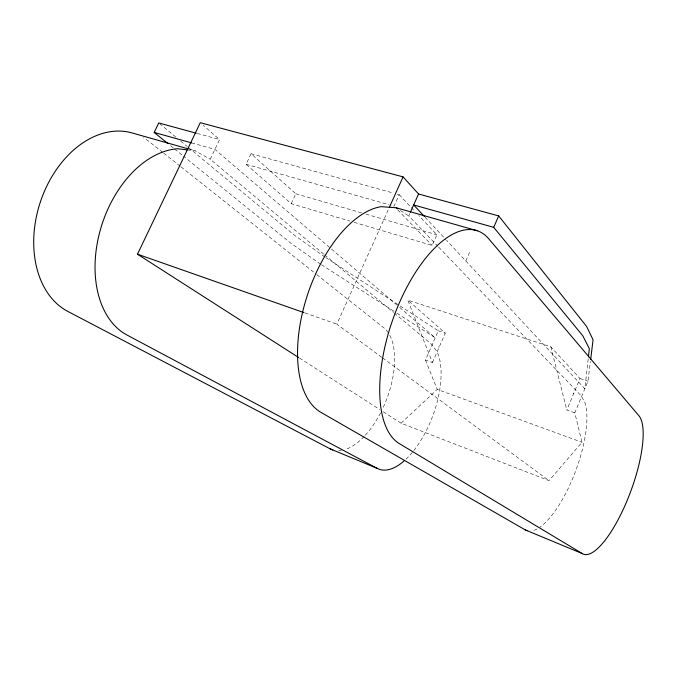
<?xml version="1.0" encoding="UTF-8"?>
<svg xmlns="http://www.w3.org/2000/svg" width="677" height="677" viewBox="0 0 677 677"><rect width="100%" height="100%" fill="white"/><g stroke="black" fill="none" stroke-linecap="round" stroke-linejoin="round"><path stroke-width="0.51" stroke-dasharray="3.38 2.54" d="M588.186 358.988L584.835 388.767L446.524 240.242M383.241 411.768L401.046 423.184L549.03 480.662L581.983 442.293L574.798 412.826L587.974 381.227L590.395 361.552M574.798 412.826L566.818 410L579.977 378.536L550.858 346.852L407.774 300.089L432.451 362.542L425.461 360.079L438.264 330.799L325.815 257.607M465.81 260.95L470.16 251.032M432.451 362.542L445.271 333.16L407.774 300.089M354.096 222.31L432.146 245.455L436.868 234.775L418.767 215.514M437.985 246.42L408.756 215.929L409.983 213.187M381.82 357.329L336.841 324.148L388.962 208.237M397.179 194.147L399.21 194.705L394.073 206.138L390.02 204.996M291.245 203.667L295.824 193.766L251.057 153.747L246.098 164.291L291.245 203.667L350.034 221.108M323.733 254.129L210.251 159.247L219.576 139.58L203.362 125.406M401.046 423.184L437.249 389.41L581.983 442.293M187.292 149.888L195.179 150.819L210.251 159.247M197.278 133.479L219.576 139.58M251.057 153.747L393.125 193.021M191.633 142.898L214.922 149.405L396.764 304.904M246.098 164.291L389.013 204.708M189.154 149.109L195.179 150.819M295.824 193.766L361.78 212.942M365.842 214.118L436.868 234.775M438.264 330.799L445.271 333.16M579.977 378.536L587.974 381.227M304.938 312.952L336.841 324.148M299.539 358.108L379.679 409.483M320.543 264.14L290.822 243.17L183.628 156.302M321.431 264.707L396.104 312.664M396.993 313.231L435.209 337.781L397.56 305.581M324.926 257.023L294.47 235.241L188.003 147.154M400.42 210.496L408.756 215.929M382.674 357.955L549.03 480.662M162.827 152.435L149.592 141.925A95.178 67.979 -72.2 0 0 143.482 137.753M163.656 153.095L180.209 166.229M181.038 166.889L315.947 273.957M316.768 274.608L383.808 327.812A66.566 33.258 -69.2 0 1 388.75 333.49M170.536 145.69L173.811 148.339M174.632 149.008L182.815 155.634M159.56 123.62L175.817 137.067M180.691 141.104L187.19 146.477M324.545 254.806L393.439 312.402M394.251 313.087L431.537 344.255L437.029 351.668A68.157 31.489 -69.3 0 1 413.655 450.73M397.737 209.921L432.146 245.455M438.721 247.181L581.221 395.825L585.114 403.077A73.15 25.159 -69.6 0 1 576.229 469.406A73.15 25.159 -69.6 0 1 539.789 527.256M399.21 194.705L415.145 211.656M425.097 217.232L445.813 239.472M438.535 346.666L439.06 347.386M573.224 393.066L573.605 393.769M425.461 360.079L437.249 389.41M550.858 346.852L566.818 410M537.064 528.957A73.15 25.159 -69.6 0 1 531.91 530.886M412.344 452.354A68.157 31.489 -69.3 0 1 405.548 459.607M389.766 335.259A66.566 33.258 -69.2 0 1 382.378 409.221M380.55 412.902A66.566 33.258 -69.2 0 1 364.878 435.717M364.133 436.504A66.566 33.258 -69.2 0 1 345.253 449.536M341.403 450.484A66.566 33.258 -69.2 0 1 338.618 450.738"/><path stroke-width="1.02" d="M588.415 356.931L589.337 348.714L582.787 335.775L493.702 227.328L413.664 204.953L424.377 216.462M590.649 359.479L593.069 339.803L586.671 326.542L498.678 215.921L418.555 194.003L403.06 176.883L200.274 122.698L137.49 254.205L298.65 357.532M493.702 227.328L498.678 215.921M410.389 212.273L418.555 194.003M389.393 207.28L403.06 176.883M168.082 143.702L154.17 132.43L158.748 122.943L196.262 133.208M477.48 230.789L396.248 207.78L381.033 206.671A109.242 56.123 -71.3 0 0 305.344 301.79A109.242 56.123 -71.3 0 0 320.966 412.369L525.284 529.913A73.15 25.159 -69.6 0 0 527.011 530.675M187.292 149.888L177.696 148.745A98.461 65.711 -71.9 0 0 100.018 231.026A98.461 65.711 -71.9 0 0 126.937 334.988L377.233 468.399A68.157 31.489 -69.3 0 0 404.177 460.842M154.17 132.43L191.633 142.898M188.147 148.83L133.894 133.462A95.178 67.979 -72.2 0 0 41.889 197.625A95.178 67.979 -72.2 0 0 67.818 311.412L330.088 448.817A66.566 33.258 -69.2 0 0 332.771 449.934M137.49 254.205L303.948 312.605M330.088 448.817L377.233 468.399M525.284 529.913L582.389 553.642A75.071 22.4 -69.6 0 0 627.621 499.355A75.071 22.4 -69.6 0 0 638.86 415.678L488.718 238.761A113.601 51.308 -71.1 0 0 399.438 302.678A113.601 51.308 -71.1 0 0 399.371 443.638L582.389 553.642M396.248 207.78L397.915 208.871"/></g></svg>
